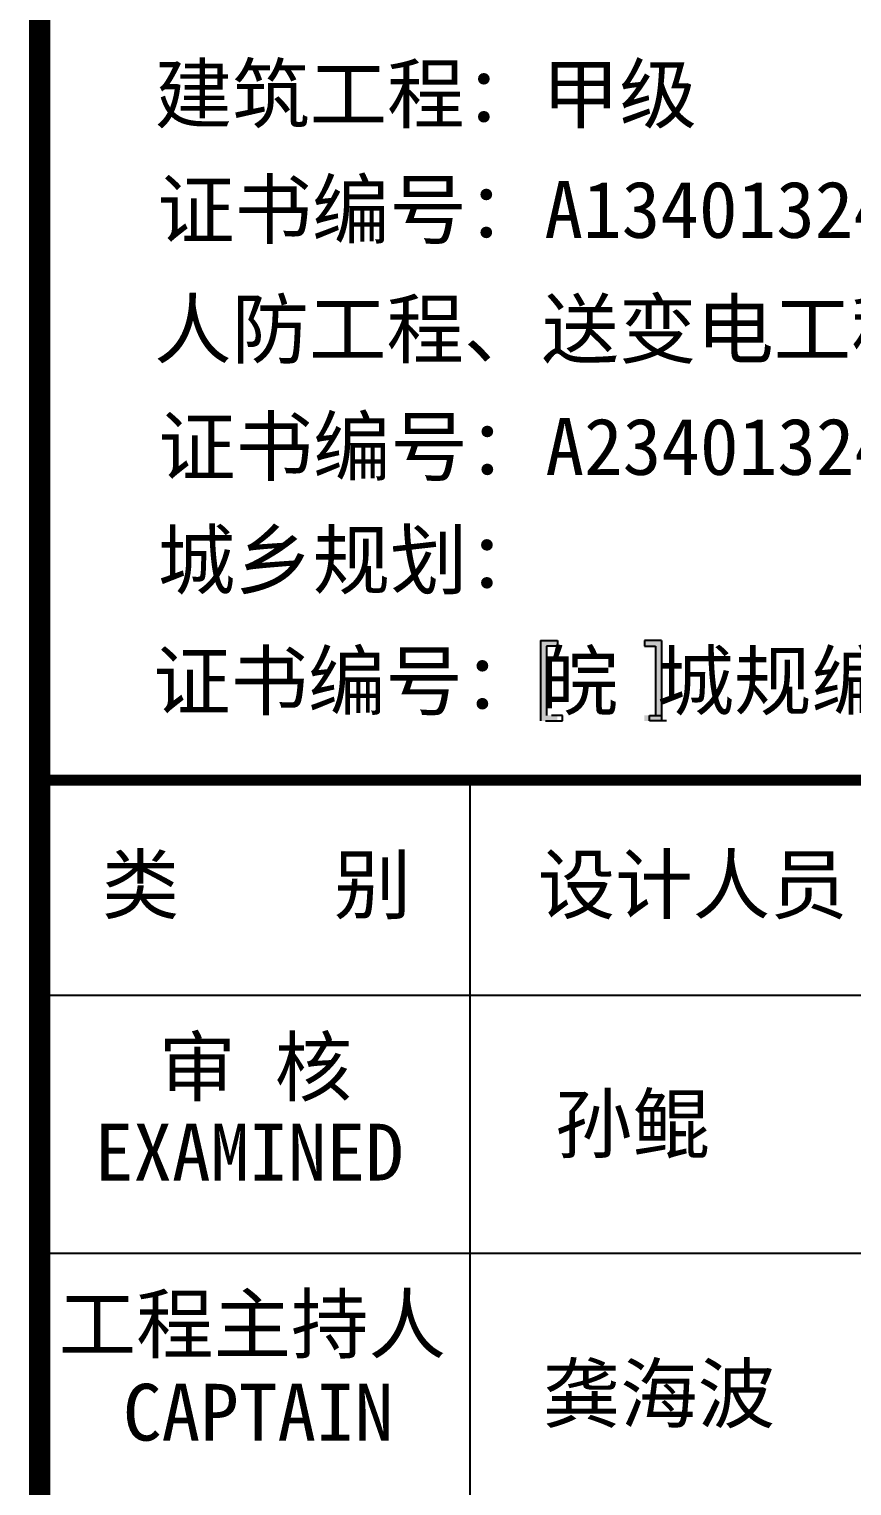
# Model space of a CAD drawing. Extents: x 32461 to 402082, y -617694 to 182569.
# Drawn here: x 219835 to 225549, y -318511 to -308389 of the extents above; entities that cross this region are included whole.
import ezdxf

# ---------------------------------------------------------------- set-up
doc = ezdxf.new("R2010")
doc.units = 0
doc.header["$LTSCALE"] = 1000
doc.header["$MEASUREMENT"] = 0
doc.layers.add('图框', color=4, linetype='CONTINUOUS')
doc.styles.add('STYLE-黑体', font='simhei.ttf')
doc.styles.add('黑体', font='simhei.ttf', dxfattribs={"width": 0.6, "height": 4.3})

msp = doc.modelspace()

# ---------------------------------------------------------------- hatches: boundary and pattern name
at = {"layer": '图框'}
for points in [[(223427.8, -312675.9), (223504.7, -312675.9), (223504.7, -312637.5), (223469.2, -312637.5), (223386.4, -312637.5), (223386.4, -313196), (223469.2, -313196), (223504.7, -313196), (223504.7, -313157.6), (223427.8, -313157.6)], [(224185.3, -313157.6), (224108.4, -313157.6), (224108.4, -313196), (224143.9, -313196), (224226.7, -313196), (224226.7, -312637.5), (224143.9, -312637.5), (224108.4, -312637.5), (224108.4, -312675.9), (224185.3, -312675.9)]]:
    msp.add_hatch(color=4, dxfattribs=at).paths.add_polyline_path(points)

# ---------------------------------------------------------------- linework, layer by layer
at = {"layer": '图框', "color": 4}
for p, q in [((223386.4, -312637.5), (223469.2, -312637.5)), ((223386.4, -312637.5), (223386.4, -313196)), ((223469.2, -312637.5), (223504.7, -312637.5)), ((223504.7, -312637.5), (223504.7, -312675.9)), ((224143.9, -312637.5), (224108.4, -312637.5)), ((224108.4, -312637.5), (224108.4, -312675.9)), ((224226.7, -312637.5), (224143.9, -312637.5)), ((224226.7, -312637.5), (224226.7, -313196)), ((223504.7, -312675.9), (223427.8, -312675.9)), ((223427.8, -312675.9), (223427.8, -313157.6)), ((224108.4, -312675.9), (224185.3, -312675.9)), ((224185.3, -312675.9), (224185.3, -313157.6)), ((223539.2, -313157.6), (223462.3, -313157.6)), ((223539.2, -313196), (223539.2, -313157.6)), ((224142.8, -313196), (224142.8, -313157.6)), ((224142.8, -313157.6), (224219.8, -313157.6)), ((223420.8, -313196), (223503.7, -313196)), ((223503.7, -313196), (223539.2, -313196)), ((224178.4, -313196), (224142.8, -313196)), ((224261.2, -313196), (224178.4, -313196))]:
    msp.add_line(p, q, dxfattribs=at)
at = {"layer": '图框', "color": 0}
for p, q in [((219909.2, -315101), (228923.1, -315101)), ((219909.2, -315101), (228923.1, -315101)), ((219909.2, -316893.8), (228923.1, -316893.8))]:
    msp.add_line(p, q, dxfattribs=at)
at = {"layer": '图框', "color": 4, "const_width": 147.9}
msp.add_lwpolyline([(219909.2, -300479.9), (228923.1, -300479.9), (228923.1, -360479.9), (219909.2, -360479.9)], close=True, dxfattribs=at)
at = {"layer": '图框', "color": 0, "const_width": 75}
msp.add_lwpolyline([(219909.2, -313607), (228923.1, -313607), (228923.1, -328845.8), (219909.2, -328845.8)], close=True, dxfattribs=at)
at = {"layer": '图框', "color": 0}
for points in [[(222897.2, -315101), (222897.2, -313607)], [(222897.2, -323766.2), (222897.2, -315101)]]:
    msp.add_lwpolyline(points, dxfattribs=at)

# ---------------------------------------------------------------- texts
at = {"layer": '图框', "color": 4}
for s, height, style, p in [(' 建筑工程：甲级', 394.42, '黑体', (220438.6, -309035.7)), ('证书编号：A134013248', 394.416, '黑体', (220723.9, -309839.4)), ('人防工程、送变电工程：乙级', 394.416, '黑体', (220703.2, -310670)), ('证书编号：A234013245', 394.416, '黑体', (220731.1, -311486.2)), ('城乡规划：', 394.42, '黑体', (220728.2, -312274.2)), ('证书编号：皖 城规编(162037)', 394.416, '黑体', (220696.7, -313114.4)), ('孙鲲', 394.42, 'STYLE-黑体', (223486.9, -316192.5)), ('龚海波', 394.42, 'STYLE-黑体', (223402.6, -318067.3))]:
    msp.add_text(s, height=height, dxfattribs=dict(at, style=style)).set_placement(p)
at = {"layer": '图框', "color": 0, "style": 'STYLE-黑体'}
for s, p in [('类    别 ', (220340.1, -314529.8)), ('设计人员', (223367.9, -314529.8)), ('审 核', (220734.2, -315796.9)), ('EXAMINED ', (220290.7, -316389.2)), ('工程主持人', (220040.3, -317583.7)), ('CAPTAIN', (220486.5, -318196.3))]:
    msp.add_text(s, height=394.42, dxfattribs=at).set_placement(p)

doc.saveas('drawing.dxf')
